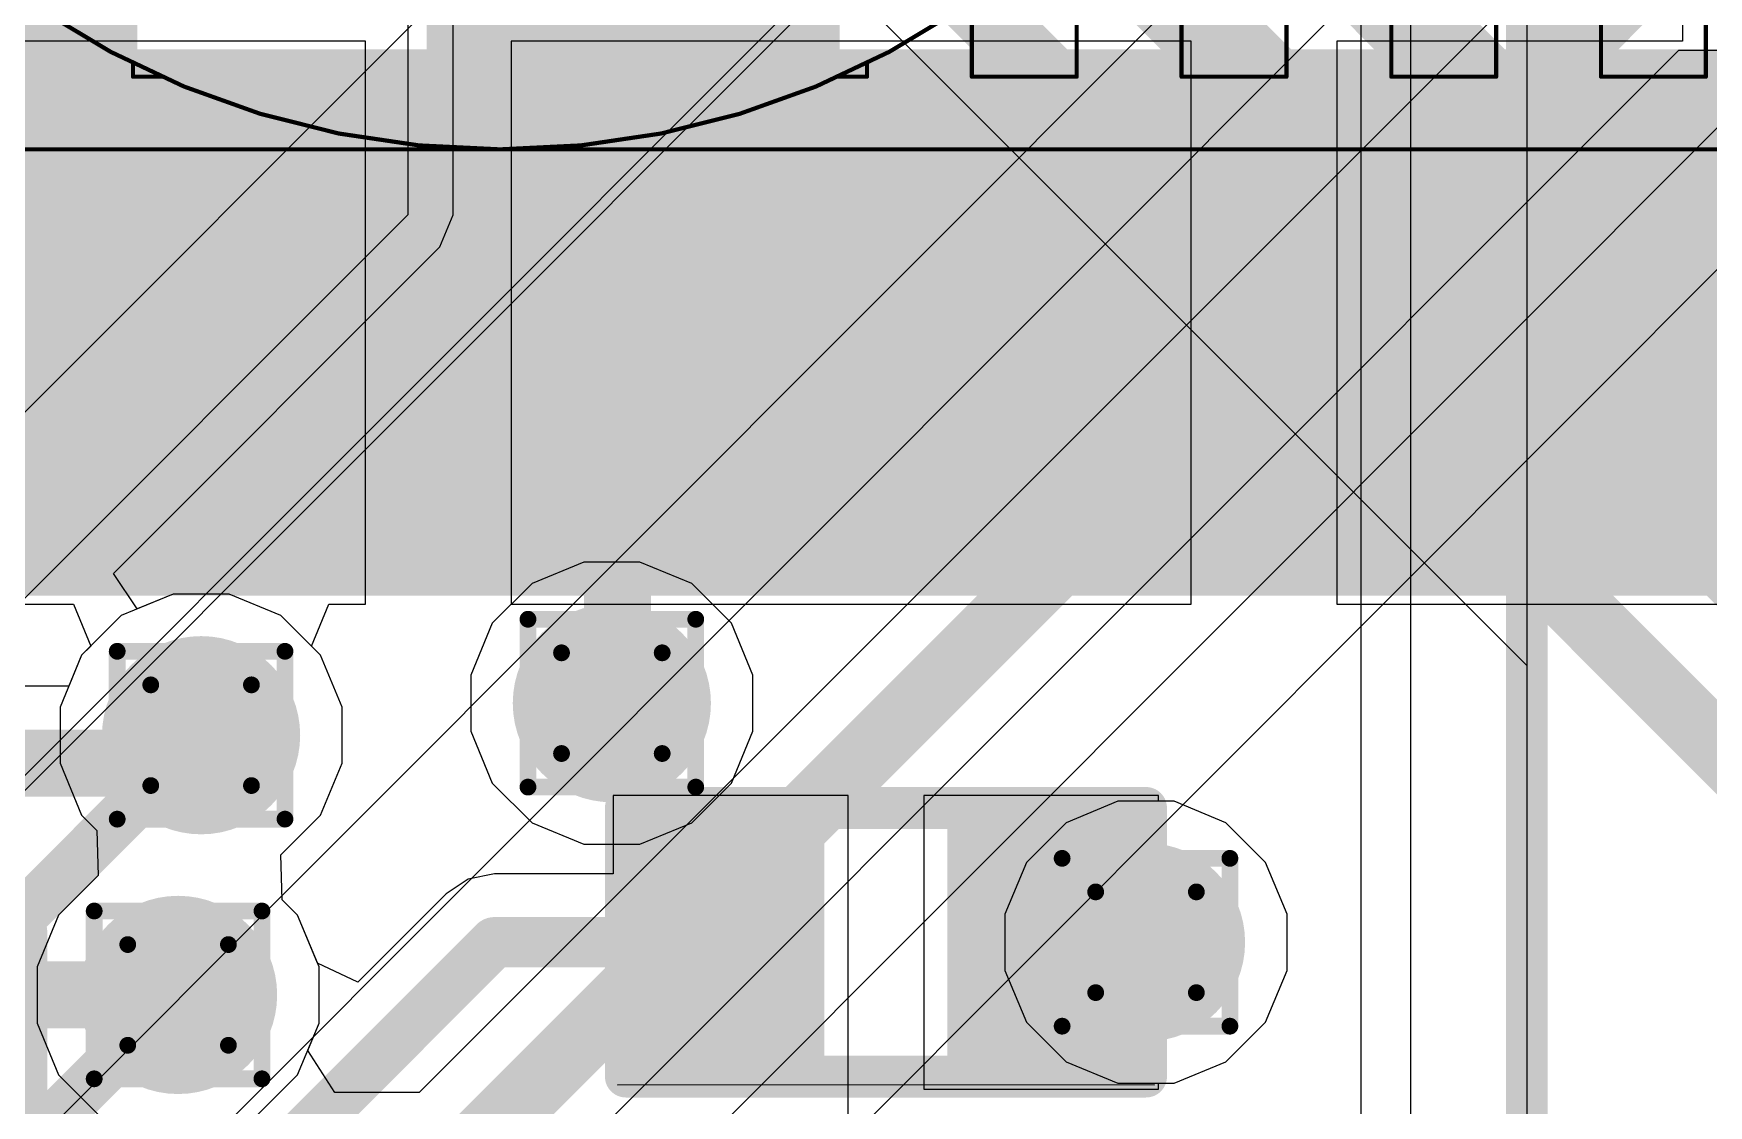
# Model space of a CAD drawing. Header units: inches. Extents: x -11 to 5433, y -4 to 5447.
# Drawn here: x 13.84 to 18.91, y 23.4 to 26.65 of the extents above; entities that cross this region are included whole.
import ezdxf

# ---------------------------------------------------------------- set-up
doc = ezdxf.new("R2010")
doc.units = ezdxf.units.IN
for name, color, linetype in [('Bottom Layer', 5, 'Continuous'), ('Bottom Overlay', 54, 'Continuous'), ('Bottom Paste', 16, 'Continuous'), ('Bottom Solder', 6, 'Continuous'), ('Drill Drawing', 1, 'Continuous'), ('Ground', 16, 'Continuous'), ('Mechanical 4', 56, 'Continuous'), ('Power', 76, 'Continuous'), ('Top Layer', 1, 'Continuous'), ('Top Overlay', 2, 'Continuous'), ('Top Paste', 8, 'Continuous'), ('Top Solder', 216, 'Continuous'), ('Via Holes', 16, 'Continuous')]:
    doc.layers.add(name, color=color, linetype=linetype)

# ---------------------------------------------------------------- blocks, each defined once
blk = doc.blocks.new('BL_R8812AF1_B_23')
at = {"layer": 'Bottom Overlay'}
blk.add_lwpolyline([(13.5, -8.9, 0.127, 0.127, 0), (-13.5, -8.9, 0.127, 0.127, 0)], format="xyseb", dxfattribs=at)
blk = doc.blocks.new('WQFN_30_EP_2_5_4_5__B_27')
at = {"layer": 'Bottom Solder'}
for p in [(-0.8184, 1.9034), (0.6842, 1.9024), (-1.4883, 1.6617), (0.95, 1.6459), (-1.4883, -1.9383), (-0.9383, -2.4883)]:
    blk.add_line(p, (-5421.186, -5425.6862), dxfattribs=at)
blk = doc.blocks.new('TL3340AF160QG_48')
at = {"layer": 'Top Solder'}
blk.add_line((0.7722, 1.9528), (-5443.0227, 5441.6372), dxfattribs=at)
blk = doc.blocks.new('16_QFN__4_4__53')
at = {"layer": 'Top Overlay'}
for points in [[(2.1, -1.3967, 0.127, 0.127, 0), (2.1, -2.1, 0.127, 0.127, 0)], [(1.3663, -2.1, 0.127, 0.127, 0), (2.1, -2.1, 0.127, 0.127, 0)]]:
    blk.add_lwpolyline(points, format="xyseb", dxfattribs=at)
blk.add_lwpolyline([(2.0682, -2.1, 0.0635, 0.0635, 1), (2.1317, -2.1, 0.0635, 0.0635, 1)], format="xyseb", close=True, dxfattribs=at)
blk.add_lwpolyline([(2.0682, -2.1, 0.0635, 0.0635, 1), (2.1317, -2.1, 0.0635, 0.0635, 1)], format="xyseb", close=True, dxfattribs=at)
blk = doc.blocks.new('R___0402_B_77')
at = {"layer": 'Bottom Layer'}
for points in [[(-0.2413, 0.3175), (-0.2413, -0.3175), (-0.6985, -0.3175), (-0.6985, 0.3175)], [(0.6985, 0.3175), (0.6985, -0.3175), (0.2413, -0.3175), (0.2413, 0.3175)]]:
    blk.add_hatch(color=5, dxfattribs=at).paths.add_polyline_path(points)
at = {"layer": 'Bottom Paste'}
for points in [[(-0.2413, 0.3175), (-0.2413, -0.3175), (-0.6985, -0.3175), (-0.6985, 0.3175)], [(0.6985, 0.3175), (0.6985, -0.3175), (0.2413, -0.3175), (0.2413, 0.3175)]]:
    blk.add_hatch(color=16, dxfattribs=at).paths.add_polyline_path(points)
at = {"layer": 'Bottom Solder'}
for points in [[(-0.1863, 0.3725), (-0.1863, -0.3725), (-0.7535, -0.3725), (-0.7535, 0.3725)], [(0.7535, 0.3725), (0.7535, -0.3725), (0.1863, -0.3725), (0.1863, 0.3725)]]:
    blk.add_hatch(color=6, dxfattribs=at).paths.add_polyline_path(points)
at = {"layer": 'Bottom Overlay'}
for points in [[(-0.7874, 0.4064, 0.127, 0.127, 0), (-0.7874, -0.4064, 0.127, 0.127, 0)], [(0.7874, 0.4064, 0.127, 0.127, 0), (-0.7874, 0.4064, 0.127, 0.127, 0)], [(0.7874, 0.4064, 0.127, 0.127, 0), (0.7874, -0.4064, 0.127, 0.127, 0)], [(0.8128, 0.4318, 0.00323, 0.00323, 0), (-0.8128, 0.4318, 0.00323, 0.00323, 0)], [(0.7874, -0.4064, 0.127, 0.127, 0), (-0.7874, -0.4064, 0.127, 0.127, 0)]]:
    blk.add_lwpolyline(points, format="xyseb", dxfattribs=at)
for points in [[(-0.8191, 0.4064, 0.0635, 0.0635, 1), (-0.7556, 0.4064, 0.0635, 0.0635, 1)], [(-0.8191, 0.4064, 0.0635, 0.0635, 1), (-0.7556, 0.4064, 0.0635, 0.0635, 1)], [(0.7556, 0.4064, 0.0635, 0.0635, 1), (0.8191, 0.4064, 0.0635, 0.0635, 1)], [(0.7556, 0.4064, 0.0635, 0.0635, 1), (0.8191, 0.4064, 0.0635, 0.0635, 1)], [(-0.8136, 0.4318, 0.00161, 0.00161, 1), (-0.812, 0.4318, 0.00161, 0.00161, 1)], [(0.812, 0.4318, 0.00161, 0.00161, 1), (0.8136, 0.4318, 0.00161, 0.00161, 1)], [(-0.8191, -0.4064, 0.0635, 0.0635, 1), (-0.7556, -0.4064, 0.0635, 0.0635, 1)], [(-0.8191, -0.4064, 0.0635, 0.0635, 1), (-0.7556, -0.4064, 0.0635, 0.0635, 1)], [(0.7556, -0.4064, 0.0635, 0.0635, 1), (0.8191, -0.4064, 0.0635, 0.0635, 1)], [(0.7556, -0.4064, 0.0635, 0.0635, 1), (0.8191, -0.4064, 0.0635, 0.0635, 1)]]:
    blk.add_lwpolyline(points, format="xyseb", close=True, dxfattribs=at)
blk = doc.blocks.new('QTH_030_01_L_D_A_K_TR_157')
at = {"layer": 'Top Layer'}
for points in [[(-3.4025, 3.811), (-3.0975, 3.811), (-3.0975, 2.361), (-3.4025, 2.361)], [(-2.9025, 3.811), (-2.5975, 3.811), (-2.5975, 2.361), (-2.9025, 2.361)], [(-2.4025, 3.811), (-2.0975, 3.811), (-2.0975, 2.361), (-2.4025, 2.361)], [(-1.9025, 3.811), (-1.5975, 3.811), (-1.5975, 2.361), (-1.9025, 2.361)], [(-1.4025, 3.811), (-1.0975, 3.811), (-1.0975, 2.361), (-1.4025, 2.361)], [(-0.9025, 3.811), (-0.5975, 3.811), (-0.5975, 2.361), (-0.9025, 2.361)], [(-0.4025, 3.811), (-0.0975, 3.811), (-0.0975, 2.361), (-0.4025, 2.361)], [(0.0975, 3.811), (0.4025, 3.811), (0.4025, 2.361), (0.0975, 2.361)], [(0.5975, 3.811), (0.9025, 3.811), (0.9025, 2.361), (0.5975, 2.361)], [(1.0975, 3.811), (1.4025, 3.811), (1.4025, 2.361), (1.0975, 2.361)]]:
    blk.add_hatch(color=1, dxfattribs=at).paths.add_polyline_path(points)
at = {"layer": 'Top Paste'}
for points in [[(-3.4025, 3.811), (-3.0975, 3.811), (-3.0975, 2.361), (-3.4025, 2.361)], [(-2.9025, 3.811), (-2.5975, 3.811), (-2.5975, 2.361), (-2.9025, 2.361)], [(-2.4025, 3.811), (-2.0975, 3.811), (-2.0975, 2.361), (-2.4025, 2.361)], [(-1.9025, 3.811), (-1.5975, 3.811), (-1.5975, 2.361), (-1.9025, 2.361)], [(-1.4025, 3.811), (-1.0975, 3.811), (-1.0975, 2.361), (-1.4025, 2.361)], [(-0.9025, 3.811), (-0.5975, 3.811), (-0.5975, 2.361), (-0.9025, 2.361)], [(-0.4025, 3.811), (-0.0975, 3.811), (-0.0975, 2.361), (-0.4025, 2.361)], [(0.0975, 3.811), (0.4025, 3.811), (0.4025, 2.361), (0.0975, 2.361)], [(0.5975, 3.811), (0.9025, 3.811), (0.9025, 2.361), (0.5975, 2.361)], [(1.0975, 3.811), (1.4025, 3.811), (1.4025, 2.361), (1.0975, 2.361)]]:
    blk.add_hatch(color=8, dxfattribs=at).paths.add_polyline_path(points)
at = {"layer": 'Top Solder'}
for points in [[(-4.0041, 3.9126), (-3.4959, 3.9126), (-3.4959, 2.2594), (-4.0041, 2.2594)], [(-3.5041, 3.9126), (-2.9959, 3.9126), (-2.9959, 2.2594), (-3.5041, 2.2594)], [(-3.0041, 3.9126), (-2.4959, 3.9126), (-2.4959, 2.2594), (-3.0041, 2.2594)], [(-2.5041, 3.9126), (-1.9959, 3.9126), (-1.9959, 2.2594), (-2.5041, 2.2594)], [(-2.0041, 3.9126), (-1.4959, 3.9126), (-1.4959, 2.2594), (-2.0041, 2.2594)], [(-1.5041, 3.9126), (-0.9959, 3.9126), (-0.9959, 2.2594), (-1.5041, 2.2594)], [(-1.0041, 3.9126), (-0.4959, 3.9126), (-0.4959, 2.2594), (-1.0041, 2.2594)], [(-0.5041, 3.9126), (0.0041, 3.9126), (0.0041, 2.2594), (-0.5041, 2.2594)], [(-0.0041, 3.9126), (0.5041, 3.9126), (0.5041, 2.2594), (-0.0041, 2.2594)], [(0.4959, 3.9126), (1.0041, 3.9126), (1.0041, 2.2594), (0.4959, 2.2594)], [(0.9959, 3.9126), (1.5041, 3.9126), (1.5041, 2.2594), (0.9959, 2.2594)]]:
    blk.add_hatch(color=216, dxfattribs=at).paths.add_polyline_path(points)
blk = doc.blocks.new('C___0805_B_179')
at = {"layer": 'Bottom Layer'}
for points in [[(-1.524, 0.762), (-0.508, 0.762), (-0.508, -0.762), (-1.524, -0.762)], [(0.508, 0.762), (1.524, 0.762), (1.524, -0.762), (0.508, -0.762)]]:
    blk.add_hatch(color=5, dxfattribs=at).paths.add_polyline_path(points)
at = {"layer": 'Bottom Paste'}
for points in [[(-1.524, 0.762), (-0.508, 0.762), (-0.508, -0.762), (-1.524, -0.762)], [(0.508, 0.762), (1.524, 0.762), (1.524, -0.762), (0.508, -0.762)]]:
    blk.add_hatch(color=16, dxfattribs=at).paths.add_polyline_path(points)
at = {"layer": 'Bottom Solder'}
for points in [[(-1.594, 0.832), (-0.438, 0.832), (-0.438, -0.832), (-1.594, -0.832)], [(0.438, 0.832), (1.594, 0.832), (1.594, -0.832), (0.438, -0.832)]]:
    blk.add_hatch(color=6, dxfattribs=at).paths.add_polyline_path(points)
at = {"layer": 'Bottom Overlay'}
for points in [[(-1.6256, 0.8636, 0.127, 0.127, 0), (-0.6096, 0.8636, 0.127, 0.127, 0)], [(-1.6256, -0.8636, 0.127, 0.127, 0), (-1.6256, 0.8636, 0.127, 0.127, 0)], [(0.6096, 0.8636, 0.127, 0.127, 0), (1.6256, 0.8636, 0.127, 0.127, 0)], [(1.6256, -0.8636, 0.127, 0.127, 0), (1.6256, 0.8636, 0.127, 0.127, 0)], [(-1.6256, -0.8636, 0.127, 0.127, 0), (-0.6096, -0.8636, 0.127, 0.127, 0)], [(0.6096, -0.8636, 0.127, 0.127, 0), (1.6256, -0.8636, 0.127, 0.127, 0)]]:
    blk.add_lwpolyline(points, format="xyseb", dxfattribs=at)
for points in [[(-1.6574, 0.8636, 0.0635, 0.0635, 1), (-1.5938, 0.8636, 0.0635, 0.0635, 1)], [(-1.6574, 0.8636, 0.0635, 0.0635, 1), (-1.5938, 0.8636, 0.0635, 0.0635, 1)], [(-0.6413, 0.8636, 0.0635, 0.0635, 1), (-0.5778, 0.8636, 0.0635, 0.0635, 1)], [(0.5778, 0.8636, 0.0635, 0.0635, 1), (0.6413, 0.8636, 0.0635, 0.0635, 1)], [(1.5938, 0.8636, 0.0635, 0.0635, 1), (1.6574, 0.8636, 0.0635, 0.0635, 1)], [(1.5938, 0.8636, 0.0635, 0.0635, 1), (1.6574, 0.8636, 0.0635, 0.0635, 1)], [(-1.6574, -0.8636, 0.0635, 0.0635, 1), (-1.5938, -0.8636, 0.0635, 0.0635, 1)], [(-1.6574, -0.8636, 0.0635, 0.0635, 1), (-1.5938, -0.8636, 0.0635, 0.0635, 1)], [(-0.6413, -0.8636, 0.0635, 0.0635, 1), (-0.5778, -0.8636, 0.0635, 0.0635, 1)], [(0.5778, -0.8636, 0.0635, 0.0635, 1), (0.6413, -0.8636, 0.0635, 0.0635, 1)], [(1.5938, -0.8636, 0.0635, 0.0635, 1), (1.6574, -0.8636, 0.0635, 0.0635, 1)], [(1.5938, -0.8636, 0.0635, 0.0635, 1), (1.6574, -0.8636, 0.0635, 0.0635, 1)]]:
    blk.add_lwpolyline(points, format="xyseb", close=True, dxfattribs=at)

msp = doc.modelspace()

# ---------------------------------------------------------------- hatches: boundary and pattern name
at = {"layer": 'Bottom Layer'}
h = msp.add_hatch(color=5, dxfattribs=at)
edge = h.paths.add_edge_path()
edge.add_arc((15.5862, 24.6187), 0.3, 0, 360)
h = msp.add_hatch(color=5, dxfattribs=at)
edge = h.paths.add_edge_path()
edge.add_arc((14.3425, 24.5217), 0.3, 0, 360)
h = msp.add_hatch(color=5, dxfattribs=at)
edge = h.paths.add_edge_path()
edge.add_arc((17.2035, 23.895), 0.3, 0, 360)
h = msp.add_hatch(color=5, dxfattribs=at)
edge = h.paths.add_edge_path()
edge.add_arc((14.2728, 23.7356), 0.3, 0, 360)
at = {"layer": 'Ground'}
h = msp.add_hatch(color=16, dxfattribs=at)
edge = h.paths.add_edge_path()
edge.add_arc((15.5862, 24.6187), 0.3, 0, 360)
h = msp.add_hatch(color=16, dxfattribs=at)
edge = h.paths.add_edge_path()
edge.add_arc((14.3425, 24.5217), 0.3, 0, 360)
h = msp.add_hatch(color=16, dxfattribs=at)
edge = h.paths.add_edge_path()
edge.add_arc((17.2035, 23.895), 0.3, 0, 360)
h = msp.add_hatch(color=16, dxfattribs=at)
edge = h.paths.add_edge_path()
edge.add_arc((14.2728, 23.7356), 0.3, 0, 360)
at = {"layer": 'Power'}
h = msp.add_hatch(color=76, dxfattribs=at)
edge = h.paths.add_edge_path()
edge.add_arc((15.5862, 24.6187), 0.3, 0, 360)
h = msp.add_hatch(color=76, dxfattribs=at)
edge = h.paths.add_edge_path()
edge.add_arc((14.3425, 24.5217), 0.3, 0, 360)
h = msp.add_hatch(color=76, dxfattribs=at)
edge = h.paths.add_edge_path()
edge.add_arc((17.2035, 23.895), 0.3, 0, 360)
h = msp.add_hatch(color=76, dxfattribs=at)
edge = h.paths.add_edge_path()
edge.add_arc((14.2728, 23.7356), 0.3, 0, 360)
at = {"layer": 'Top Layer'}
h = msp.add_hatch(color=1, dxfattribs=at)
edge = h.paths.add_edge_path()
edge.add_arc((15.5862, 24.6187), 0.3, 0, 360)
h = msp.add_hatch(color=1, dxfattribs=at)
edge = h.paths.add_edge_path()
edge.add_arc((14.3425, 24.5217), 0.3, 0, 360)
h = msp.add_hatch(color=1, dxfattribs=at)
edge = h.paths.add_edge_path()
edge.add_arc((17.2035, 23.895), 0.3, 0, 360)
h = msp.add_hatch(color=1, dxfattribs=at)
edge = h.paths.add_edge_path()
edge.add_arc((14.2728, 23.7356), 0.3, 0, 360)
at = {"layer": 'Via Holes'}
h = msp.add_hatch(color=7, dxfattribs=at)
edge = h.paths.add_edge_path()
edge.add_arc((15.5862, 24.6187), 0.15, 0, 360)
h = msp.add_hatch(color=7, dxfattribs=at)
edge = h.paths.add_edge_path()
edge.add_arc((14.3425, 24.5217), 0.15, 0, 360)
h = msp.add_hatch(color=7, dxfattribs=at)
edge = h.paths.add_edge_path()
edge.add_arc((17.2035, 23.895), 0.15, 0, 360)
h = msp.add_hatch(color=7, dxfattribs=at)
edge = h.paths.add_edge_path()
edge.add_arc((14.2728, 23.7356), 0.15, 0, 360)

# ---------------------------------------------------------------- linework, layer by layer
at = {"layer": 'Bottom Layer'}
for p, q in [((18.3565, 31.8658), (18.3565, 6.7611)), ((14.7854, 28.3037), (18.3565, 24.7325)), ((14.9683, 27.6358), (14.9683, 26.097)), ((15.1057, 26.097), (15.1057, 27.6358)), ((14.9683, 26.097), (12.7155, 23.8441)), ((15.0655, 25.9997), (15.1058, 26.097)), ((15.1058, 26.097), (15.1057, 26.097)), ((14.0773, 25.0115), (15.0655, 25.9997)), ((14.1492, 24.9039), (14.0773, 25.0115)), ((14.2576, 24.9487), (14.1492, 24.9039)), ((14.4274, 24.9487), (14.2576, 24.9487)), ((14.5844, 24.8837), (14.4274, 24.9487)), ((14.7045, 24.7636), (14.5844, 24.8837)), ((14.7695, 24.6067), (14.7045, 24.7636)), ((18.3565, 24.7325), (18.3565, 22.0847)), ((14.7695, 24.4368), (14.7695, 24.6067)), ((14.7045, 24.2799), (14.7695, 24.4368)), ((16.3018, 24.3395), (15.5906, 24.3395)), ((15.5906, 24.3395), (15.5906, 24.1021)), ((16.3018, 23.4505), (16.3018, 24.3395)), ((17.2416, 24.3395), (16.5304, 24.3395)), ((16.5304, 24.3395), (16.5304, 23.4505)), ((17.2416, 24.322), (17.2416, 24.3395)), ((17.2884, 24.322), (17.2416, 24.322)), ((17.4454, 24.2569), (17.2884, 24.322)), ((14.5844, 24.1598), (14.7045, 24.2799)), ((17.5655, 24.1368), (17.4454, 24.2569)), ((14.5883, 24.0239), (14.5844, 24.1598)), ((15.2307, 24.1021), (15.1514, 24.0864)), ((15.5906, 24.1021), (15.2307, 24.1021)), ((17.6305, 23.9799), (17.5655, 24.1368)), ((15.0842, 24.0414), (14.8171, 23.7744)), ((15.1514, 24.0864), (15.0842, 24.0415)), ((15.0842, 24.0415), (15.0842, 24.0414)), ((14.6348, 23.9774), (14.5883, 24.0239)), ((14.6951, 23.8319), (14.6348, 23.9774)), ((17.6305, 23.81), (17.6305, 23.9799)), ((14.8171, 23.7744), (14.6951, 23.8319)), ((17.5655, 23.6531), (17.6305, 23.81)), ((17.4454, 23.533), (17.5655, 23.6531)), ((17.2884, 23.468), (17.4454, 23.533)), ((16.3018, 23.3514), (16.3018, 23.4505)), ((16.3018, 23.4505), (16.3018, 23.4505)), ((16.5304, 23.4505), (17.2416, 23.4505)), ((17.2416, 23.4505), (17.2416, 23.468)), ((17.2416, 23.468), (17.2884, 23.468))]:
    msp.add_line(p, q, dxfattribs=at)
for points in [[(14.4773, 30.2128, 0.2794, 0.2794, 0), (25.9082, 18.7819, 0.2794, 0.2794, 0)], [(14.288, 29.7556, 0.2794, 0.2794, 0), (25.451, 18.5926, 0.2794, 0.2794, 0)], [(14.8819, 28.5367, 0.2032, 0.2032, 0), (24.6455, 18.7731, 0.2032, 0.2032, 0)], [(15.6033, 24.6358, 0.2032, 0.2032, 0), (15.6033, 26.0336, 0.2032, 0.2032, 0)], [(15.6587, 24.6912, 0.2032, 0.2032, 0), (15.6587, 24.7602, 0.2032, 0.2032, 0)], [(15.6033, 24.6358, 0.2032, 0.2032, 0), (15.6587, 24.6912, 0.2032, 0.2032, 0)], [(15.5862, 24.6187, 0.2032, 0.2032, 0), (15.6033, 24.6358, 0.2032, 0.2032, 0)], [(14.3425, 24.5169, 0.1524, 0.1524, 0), (14.3425, 24.5217, 0.1524, 0.1524, 0)], [(13.4326, 23.607, 0.1524, 0.1524, 0), (14.3425, 24.5169, 0.1524, 0.1524, 0)], [(16.886, 23.895, 0.254, 0.254, 0), (17.2035, 23.895, 0.254, 0.254, 0)], [(13.7426, 22.4069, 0.1524, 0.1524, 0), (15.2307, 23.895, 0.1524, 0.1524, 0)], [(15.2307, 23.895, 0.1524, 0.1524, 0), (15.9065, 23.895, 0.1524, 0.1524, 0)], [(13.7442, 23.207, 0.1524, 0.1524, 0), (14.2728, 23.7356, 0.1524, 0.1524, 0)]]:
    msp.add_lwpolyline(points, format="xyseb", dxfattribs=at)
for points in [[(15.5525, 26.0336, 0.1016, 0.1016, 1), (15.6541, 26.0336, 0.1016, 0.1016, 1)], [(15.6079, 24.7602, 0.1016, 0.1016, 1), (15.7095, 24.7602, 0.1016, 0.1016, 1)], [(15.6079, 24.6912, 0.1016, 0.1016, 1), (15.7095, 24.6912, 0.1016, 0.1016, 1)], [(15.6079, 24.6912, 0.1016, 0.1016, 1), (15.7095, 24.6912, 0.1016, 0.1016, 1)], [(15.5354, 24.6187, 0.1016, 0.1016, 1), (15.637, 24.6187, 0.1016, 0.1016, 1)], [(15.5525, 24.6358, 0.1016, 0.1016, 1), (15.6541, 24.6358, 0.1016, 0.1016, 1)], [(15.5525, 24.6358, 0.1016, 0.1016, 1), (15.6541, 24.6358, 0.1016, 0.1016, 1)], [(15.5525, 24.6358, 0.1016, 0.1016, 1), (15.6541, 24.6358, 0.1016, 0.1016, 1)], [(14.3044, 24.5217, 0.0762, 0.0762, 1), (14.3806, 24.5217, 0.0762, 0.0762, 1)], [(14.3044, 24.5169, 0.0762, 0.0762, 1), (14.3806, 24.5169, 0.0762, 0.0762, 1)], [(14.3044, 24.5169, 0.0762, 0.0762, 1), (14.3806, 24.5169, 0.0762, 0.0762, 1)], [(16.8225, 23.895, 0.127, 0.127, 1), (16.9495, 23.895, 0.127, 0.127, 1)], [(17.14, 23.895, 0.127, 0.127, 1), (17.267, 23.895, 0.127, 0.127, 1)], [(15.1926, 23.895, 0.0762, 0.0762, 1), (15.2688, 23.895, 0.0762, 0.0762, 1)], [(15.1926, 23.895, 0.0762, 0.0762, 1), (15.2688, 23.895, 0.0762, 0.0762, 1)], [(15.8684, 23.895, 0.0762, 0.0762, 1), (15.9446, 23.895, 0.0762, 0.0762, 1)], [(14.2347, 23.7356, 0.0762, 0.0762, 1), (14.3109, 23.7356, 0.0762, 0.0762, 1)]]:
    msp.add_lwpolyline(points, format="xyseb", close=True, dxfattribs=at)
at = {"layer": 'Drill Drawing'}
for points in [[(15.3322, 24.8727, 0.0508, 0.0508, 0), (15.8402, 24.8727, 0.0508, 0.0508, 0)], [(15.3322, 24.3647, 0.0508, 0.0508, 0), (15.3322, 24.8727, 0.0508, 0.0508, 0)], [(15.8402, 24.3647, 0.0508, 0.0508, 0), (15.8402, 24.8727, 0.0508, 0.0508, 0)], [(14.0885, 24.7757, 0.0508, 0.0508, 0), (14.5965, 24.7757, 0.0508, 0.0508, 0)], [(14.0885, 24.2677, 0.0508, 0.0508, 0), (14.0885, 24.7757, 0.0508, 0.0508, 0)], [(14.5965, 24.2677, 0.0508, 0.0508, 0), (14.5965, 24.7757, 0.0508, 0.0508, 0)], [(15.4338, 24.7711, 0.0508, 0.0508, 0), (15.7386, 24.7711, 0.0508, 0.0508, 0)], [(15.4338, 24.4663, 0.0508, 0.0508, 0), (15.4338, 24.7711, 0.0508, 0.0508, 0)], [(15.7386, 24.4663, 0.0508, 0.0508, 0), (15.7386, 24.7711, 0.0508, 0.0508, 0)], [(14.1901, 24.6741, 0.0508, 0.0508, 0), (14.4949, 24.6741, 0.0508, 0.0508, 0)], [(14.1901, 24.3693, 0.0508, 0.0508, 0), (14.1901, 24.6741, 0.0508, 0.0508, 0)], [(14.4949, 24.3693, 0.0508, 0.0508, 0), (14.4949, 24.6741, 0.0508, 0.0508, 0)], [(15.4338, 24.4663, 0.0508, 0.0508, 0), (15.7386, 24.4663, 0.0508, 0.0508, 0)], [(14.1901, 24.3693, 0.0508, 0.0508, 0), (14.4949, 24.3693, 0.0508, 0.0508, 0)], [(15.3322, 24.3647, 0.0508, 0.0508, 0), (15.8402, 24.3647, 0.0508, 0.0508, 0)], [(14.0885, 24.2677, 0.0508, 0.0508, 0), (14.5965, 24.2677, 0.0508, 0.0508, 0)], [(16.9495, 24.149, 0.0508, 0.0508, 0), (17.4575, 24.149, 0.0508, 0.0508, 0)], [(16.9495, 23.641, 0.0508, 0.0508, 0), (16.9495, 24.149, 0.0508, 0.0508, 0)], [(17.4575, 23.641, 0.0508, 0.0508, 0), (17.4575, 24.149, 0.0508, 0.0508, 0)], [(17.0511, 24.0474, 0.0508, 0.0508, 0), (17.3559, 24.0474, 0.0508, 0.0508, 0)], [(17.0511, 23.7426, 0.0508, 0.0508, 0), (17.0511, 24.0474, 0.0508, 0.0508, 0)], [(17.3559, 23.7426, 0.0508, 0.0508, 0), (17.3559, 24.0474, 0.0508, 0.0508, 0)], [(14.0188, 23.9896, 0.0508, 0.0508, 0), (14.5268, 23.9896, 0.0508, 0.0508, 0)], [(14.0188, 23.4816, 0.0508, 0.0508, 0), (14.0188, 23.9896, 0.0508, 0.0508, 0)], [(14.5268, 23.4816, 0.0508, 0.0508, 0), (14.5268, 23.9896, 0.0508, 0.0508, 0)], [(14.1204, 23.888, 0.0508, 0.0508, 0), (14.4252, 23.888, 0.0508, 0.0508, 0)], [(14.1204, 23.5832, 0.0508, 0.0508, 0), (14.1204, 23.888, 0.0508, 0.0508, 0)], [(14.4252, 23.5832, 0.0508, 0.0508, 0), (14.4252, 23.888, 0.0508, 0.0508, 0)], [(17.0511, 23.7426, 0.0508, 0.0508, 0), (17.3559, 23.7426, 0.0508, 0.0508, 0)], [(16.9495, 23.641, 0.0508, 0.0508, 0), (17.4575, 23.641, 0.0508, 0.0508, 0)], [(14.1204, 23.5832, 0.0508, 0.0508, 0), (14.4252, 23.5832, 0.0508, 0.0508, 0)], [(14.0188, 23.4816, 0.0508, 0.0508, 0), (14.5268, 23.4816, 0.0508, 0.0508, 0)]]:
    msp.add_lwpolyline(points, format="xyseb", dxfattribs=at)
for points in [[(15.3195, 24.8727, 0.0254, 0.0254, 1), (15.3449, 24.8727, 0.0254, 0.0254, 1)], [(15.3195, 24.8727, 0.0254, 0.0254, 1), (15.3449, 24.8727, 0.0254, 0.0254, 1)], [(15.8275, 24.8727, 0.0254, 0.0254, 1), (15.8529, 24.8727, 0.0254, 0.0254, 1)], [(15.8275, 24.8727, 0.0254, 0.0254, 1), (15.8529, 24.8727, 0.0254, 0.0254, 1)], [(14.0758, 24.7757, 0.0254, 0.0254, 1), (14.1012, 24.7757, 0.0254, 0.0254, 1)], [(14.0758, 24.7757, 0.0254, 0.0254, 1), (14.1012, 24.7757, 0.0254, 0.0254, 1)], [(14.5838, 24.7757, 0.0254, 0.0254, 1), (14.6092, 24.7757, 0.0254, 0.0254, 1)], [(14.5838, 24.7757, 0.0254, 0.0254, 1), (14.6092, 24.7757, 0.0254, 0.0254, 1)], [(15.4211, 24.7711, 0.0254, 0.0254, 1), (15.4465, 24.7711, 0.0254, 0.0254, 1)], [(15.4211, 24.7711, 0.0254, 0.0254, 1), (15.4465, 24.7711, 0.0254, 0.0254, 1)], [(15.7259, 24.7711, 0.0254, 0.0254, 1), (15.7513, 24.7711, 0.0254, 0.0254, 1)], [(15.7259, 24.7711, 0.0254, 0.0254, 1), (15.7513, 24.7711, 0.0254, 0.0254, 1)], [(14.1774, 24.6741, 0.0254, 0.0254, 1), (14.2028, 24.6741, 0.0254, 0.0254, 1)], [(14.1774, 24.6741, 0.0254, 0.0254, 1), (14.2028, 24.6741, 0.0254, 0.0254, 1)], [(14.4822, 24.6741, 0.0254, 0.0254, 1), (14.5076, 24.6741, 0.0254, 0.0254, 1)], [(14.4822, 24.6741, 0.0254, 0.0254, 1), (14.5076, 24.6741, 0.0254, 0.0254, 1)], [(15.4211, 24.4663, 0.0254, 0.0254, 1), (15.4465, 24.4663, 0.0254, 0.0254, 1)], [(15.4211, 24.4663, 0.0254, 0.0254, 1), (15.4465, 24.4663, 0.0254, 0.0254, 1)], [(15.7259, 24.4663, 0.0254, 0.0254, 1), (15.7513, 24.4663, 0.0254, 0.0254, 1)], [(15.7259, 24.4663, 0.0254, 0.0254, 1), (15.7513, 24.4663, 0.0254, 0.0254, 1)], [(14.1774, 24.3693, 0.0254, 0.0254, 1), (14.2028, 24.3693, 0.0254, 0.0254, 1)], [(14.1774, 24.3693, 0.0254, 0.0254, 1), (14.2028, 24.3693, 0.0254, 0.0254, 1)], [(14.4822, 24.3693, 0.0254, 0.0254, 1), (14.5076, 24.3693, 0.0254, 0.0254, 1)], [(14.4822, 24.3693, 0.0254, 0.0254, 1), (14.5076, 24.3693, 0.0254, 0.0254, 1)], [(15.3195, 24.3647, 0.0254, 0.0254, 1), (15.3449, 24.3647, 0.0254, 0.0254, 1)], [(15.3195, 24.3647, 0.0254, 0.0254, 1), (15.3449, 24.3647, 0.0254, 0.0254, 1)], [(15.8275, 24.3647, 0.0254, 0.0254, 1), (15.8529, 24.3647, 0.0254, 0.0254, 1)], [(15.8275, 24.3647, 0.0254, 0.0254, 1), (15.8529, 24.3647, 0.0254, 0.0254, 1)], [(14.0758, 24.2677, 0.0254, 0.0254, 1), (14.1012, 24.2677, 0.0254, 0.0254, 1)], [(14.0758, 24.2677, 0.0254, 0.0254, 1), (14.1012, 24.2677, 0.0254, 0.0254, 1)], [(14.5838, 24.2677, 0.0254, 0.0254, 1), (14.6092, 24.2677, 0.0254, 0.0254, 1)], [(14.5838, 24.2677, 0.0254, 0.0254, 1), (14.6092, 24.2677, 0.0254, 0.0254, 1)], [(16.9368, 24.149, 0.0254, 0.0254, 1), (16.9622, 24.149, 0.0254, 0.0254, 1)], [(16.9368, 24.149, 0.0254, 0.0254, 1), (16.9622, 24.149, 0.0254, 0.0254, 1)], [(17.4448, 24.149, 0.0254, 0.0254, 1), (17.4702, 24.149, 0.0254, 0.0254, 1)], [(17.4448, 24.149, 0.0254, 0.0254, 1), (17.4702, 24.149, 0.0254, 0.0254, 1)], [(17.0384, 24.0474, 0.0254, 0.0254, 1), (17.0638, 24.0474, 0.0254, 0.0254, 1)], [(17.0384, 24.0474, 0.0254, 0.0254, 1), (17.0638, 24.0474, 0.0254, 0.0254, 1)], [(17.3432, 24.0474, 0.0254, 0.0254, 1), (17.3686, 24.0474, 0.0254, 0.0254, 1)], [(17.3432, 24.0474, 0.0254, 0.0254, 1), (17.3686, 24.0474, 0.0254, 0.0254, 1)], [(14.0061, 23.9896, 0.0254, 0.0254, 1), (14.0315, 23.9896, 0.0254, 0.0254, 1)], [(14.0061, 23.9896, 0.0254, 0.0254, 1), (14.0315, 23.9896, 0.0254, 0.0254, 1)], [(14.5141, 23.9896, 0.0254, 0.0254, 1), (14.5395, 23.9896, 0.0254, 0.0254, 1)], [(14.5141, 23.9896, 0.0254, 0.0254, 1), (14.5395, 23.9896, 0.0254, 0.0254, 1)], [(14.1077, 23.888, 0.0254, 0.0254, 1), (14.1331, 23.888, 0.0254, 0.0254, 1)], [(14.1077, 23.888, 0.0254, 0.0254, 1), (14.1331, 23.888, 0.0254, 0.0254, 1)], [(14.4125, 23.888, 0.0254, 0.0254, 1), (14.4379, 23.888, 0.0254, 0.0254, 1)], [(14.4125, 23.888, 0.0254, 0.0254, 1), (14.4379, 23.888, 0.0254, 0.0254, 1)], [(17.0384, 23.7426, 0.0254, 0.0254, 1), (17.0638, 23.7426, 0.0254, 0.0254, 1)], [(17.0384, 23.7426, 0.0254, 0.0254, 1), (17.0638, 23.7426, 0.0254, 0.0254, 1)], [(17.3432, 23.7426, 0.0254, 0.0254, 1), (17.3686, 23.7426, 0.0254, 0.0254, 1)], [(17.3432, 23.7426, 0.0254, 0.0254, 1), (17.3686, 23.7426, 0.0254, 0.0254, 1)], [(16.9368, 23.641, 0.0254, 0.0254, 1), (16.9622, 23.641, 0.0254, 0.0254, 1)], [(16.9368, 23.641, 0.0254, 0.0254, 1), (16.9622, 23.641, 0.0254, 0.0254, 1)], [(17.4448, 23.641, 0.0254, 0.0254, 1), (17.4702, 23.641, 0.0254, 0.0254, 1)], [(17.4448, 23.641, 0.0254, 0.0254, 1), (17.4702, 23.641, 0.0254, 0.0254, 1)], [(14.1077, 23.5832, 0.0254, 0.0254, 1), (14.1331, 23.5832, 0.0254, 0.0254, 1)], [(14.1077, 23.5832, 0.0254, 0.0254, 1), (14.1331, 23.5832, 0.0254, 0.0254, 1)], [(14.4125, 23.5832, 0.0254, 0.0254, 1), (14.4379, 23.5832, 0.0254, 0.0254, 1)], [(14.4125, 23.5832, 0.0254, 0.0254, 1), (14.4379, 23.5832, 0.0254, 0.0254, 1)], [(14.0061, 23.4816, 0.0254, 0.0254, 1), (14.0315, 23.4816, 0.0254, 0.0254, 1)], [(14.0061, 23.4816, 0.0254, 0.0254, 1), (14.0315, 23.4816, 0.0254, 0.0254, 1)], [(14.5141, 23.4816, 0.0254, 0.0254, 1), (14.5395, 23.4816, 0.0254, 0.0254, 1)], [(14.5141, 23.4816, 0.0254, 0.0254, 1), (14.5395, 23.4816, 0.0254, 0.0254, 1)]]:
    msp.add_lwpolyline(points, format="xyseb", close=True, dxfattribs=at)
at = {"layer": 'Ground'}
for p, q in [((18.5557, 26.9932), (15.0028, 23.4403)), ((15.4483, 23.2266), (18.817, 26.5953)), ((18.817, 26.5953), (20.6933, 26.5953)), ((14.2576, 24.9487), (14.1006, 24.8837)), ((14.4274, 24.9487), (14.2576, 24.9487)), ((14.5844, 24.8837), (14.4274, 24.9487)), ((14.1006, 24.8837), (13.9805, 24.7636)), ((14.7045, 24.7636), (14.5844, 24.8837)), ((13.9805, 24.7636), (13.9417, 24.6699)), ((14.7695, 24.6067), (14.7045, 24.7636)), ((13.9417, 24.6699), (7.9517, 24.6699)), ((14.7695, 24.4368), (14.7695, 24.6067)), ((14.7045, 24.2799), (14.7695, 24.4368)), ((17.1185, 24.322), (16.9616, 24.2569)), ((17.2884, 24.322), (17.1185, 24.322)), ((17.4454, 24.2569), (17.2884, 24.322)), ((14.5844, 24.1598), (14.7045, 24.2799)), ((16.9616, 24.2569), (16.8415, 24.1368)), ((17.5655, 24.1368), (17.4454, 24.2569)), ((14.5883, 24.0239), (14.5844, 24.1598)), ((16.8415, 24.1368), (16.7765, 23.9799)), ((17.6305, 23.9799), (17.5655, 24.1368)), ((14.6348, 23.9774), (14.5883, 24.0239)), ((14.6998, 23.8205), (14.6348, 23.9774)), ((16.7765, 23.9799), (16.7765, 23.81)), ((17.6305, 23.81), (17.6305, 23.9799)), ((14.6998, 23.6506), (14.6998, 23.8205)), ((16.7765, 23.81), (16.8415, 23.6531)), ((17.5655, 23.6531), (17.6305, 23.81)), ((14.6652, 23.567), (14.6998, 23.6506)), ((16.8415, 23.6531), (16.9616, 23.533)), ((17.4454, 23.533), (17.5655, 23.6531)), ((14.7471, 23.44), (14.6652, 23.567)), ((16.9616, 23.533), (17.1185, 23.468)), ((17.2884, 23.468), (17.4454, 23.533)), ((15.0013, 23.44), (14.7471, 23.44)), ((15.0028, 23.4403), (15.0013, 23.44)), ((17.1185, 23.468), (17.2884, 23.468))]:
    msp.add_line(p, q, dxfattribs=at)
for points in [[(15.113, 23.2209, 0.2032, 0.2032, 0), (18.7205, 26.8284, 0.2032, 0.2032, 0)], [(14.3425, 24.4471, 0.2032, 0.2032, 0), (14.3425, 24.5217, 0.2032, 0.2032, 0)], [(14.3322, 24.4368, 0.2032, 0.2032, 0), (14.3425, 24.4471, 0.2032, 0.2032, 0)], [(6.9868, 24.4368, 0.2032, 0.2032, 0), (14.3322, 24.4368, 0.2032, 0.2032, 0)], [(6.8844, 23.7356, 0.2032, 0.2032, 0), (14.2728, 23.7356, 0.2032, 0.2032, 0)]]:
    msp.add_lwpolyline(points, format="xyseb", dxfattribs=at)
for points in [[(14.2917, 24.5217, 0.1016, 0.1016, 1), (14.3933, 24.5217, 0.1016, 0.1016, 1)], [(14.2917, 24.4471, 0.1016, 0.1016, 1), (14.3933, 24.4471, 0.1016, 0.1016, 1)], [(14.2917, 24.4471, 0.1016, 0.1016, 1), (14.3933, 24.4471, 0.1016, 0.1016, 1)], [(14.2814, 24.4368, 0.1016, 0.1016, 1), (14.383, 24.4368, 0.1016, 0.1016, 1)], [(14.2814, 24.4368, 0.1016, 0.1016, 1), (14.383, 24.4368, 0.1016, 0.1016, 1)], [(14.222, 23.7356, 0.1016, 0.1016, 1), (14.3236, 23.7356, 0.1016, 0.1016, 1)]]:
    msp.add_lwpolyline(points, format="xyseb", close=True, dxfattribs=at)
at = {"layer": 'Mechanical 4'}
for points in [[(17.7474, 28.7949, 0.0127, 0.0127, 1), (12.7474, 28.7949, 0.0127, 0.0127, 1)], [(14.133, 26.5555, 0.00635, 0.00635, 1), (14.1393, 26.5555, 0.00635, 0.00635, 1)], [(16.3555, 26.5555, 0.00635, 0.00635, 1), (16.3618, 26.5555, 0.00635, 0.00635, 1)], [(14.133, 26.5149, 0.00635, 0.00635, 1), (14.1393, 26.5149, 0.00635, 0.00635, 1)], [(14.133, 26.5149, 0.00635, 0.00635, 1), (14.1393, 26.5149, 0.00635, 0.00635, 1)], [(14.2188, 26.5149, 0.00635, 0.00635, 1), (14.2251, 26.5149, 0.00635, 0.00635, 1)], [(16.2697, 26.5149, 0.00635, 0.00635, 1), (16.2761, 26.5149, 0.00635, 0.00635, 1)], [(16.3555, 26.5149, 0.00635, 0.00635, 1), (16.3618, 26.5149, 0.00635, 0.00635, 1)], [(16.3555, 26.5149, 0.00635, 0.00635, 1), (16.3618, 26.5149, 0.00635, 0.00635, 1)], [(16.673, 26.5149, 0.00635, 0.00635, 1), (16.6793, 26.5149, 0.00635, 0.00635, 1)], [(16.673, 26.5149, 0.00635, 0.00635, 1), (16.6793, 26.5149, 0.00635, 0.00635, 1)], [(16.9905, 26.5149, 0.00635, 0.00635, 1), (16.9968, 26.5149, 0.00635, 0.00635, 1)], [(16.9905, 26.5149, 0.00635, 0.00635, 1), (16.9968, 26.5149, 0.00635, 0.00635, 1)], [(17.308, 26.5149, 0.00635, 0.00635, 1), (17.3143, 26.5149, 0.00635, 0.00635, 1)], [(17.308, 26.5149, 0.00635, 0.00635, 1), (17.3143, 26.5149, 0.00635, 0.00635, 1)], [(17.6255, 26.5149, 0.00635, 0.00635, 1), (17.6318, 26.5149, 0.00635, 0.00635, 1)], [(17.6255, 26.5149, 0.00635, 0.00635, 1), (17.6318, 26.5149, 0.00635, 0.00635, 1)], [(17.943, 26.5149, 0.00635, 0.00635, 1), (17.9493, 26.5149, 0.00635, 0.00635, 1)], [(17.943, 26.5149, 0.00635, 0.00635, 1), (17.9493, 26.5149, 0.00635, 0.00635, 1)], [(18.2605, 26.5149, 0.00635, 0.00635, 1), (18.2668, 26.5149, 0.00635, 0.00635, 1)], [(18.2605, 26.5149, 0.00635, 0.00635, 1), (18.2668, 26.5149, 0.00635, 0.00635, 1)], [(18.578, 26.5149, 0.00635, 0.00635, 1), (18.5843, 26.5149, 0.00635, 0.00635, 1)], [(18.578, 26.5149, 0.00635, 0.00635, 1), (18.5843, 26.5149, 0.00635, 0.00635, 1)], [(18.8955, 26.5149, 0.00635, 0.00635, 1), (18.9018, 26.5149, 0.00635, 0.00635, 1)], [(18.8955, 26.5149, 0.00635, 0.00635, 1), (18.9018, 26.5149, 0.00635, 0.00635, 1)]]:
    msp.add_lwpolyline(points, format="xyseb", close=True, dxfattribs=at)
for points in [[(17.7474, 28.7949, 0.0127, 0.0127, -1), (12.7474, 28.7949, 0.0127, 0.0127, 0)], [(17.3112, 26.5149, 0.0127, 0.0127, 0), (17.3112, 27.3839, 0.0127, 0.0127, 0)], [(17.6287, 26.5149, 0.0127, 0.0127, 0), (17.6287, 27.3979, 0.0127, 0.0127, 0)], [(17.9462, 26.5149, 0.0127, 0.0127, 0), (17.9462, 27.3979, 0.0127, 0.0127, 0)], [(18.2637, 26.5149, 0.0127, 0.0127, 0), (18.2637, 27.3979, 0.0127, 0.0127, 0)], [(18.5812, 26.5149, 0.0127, 0.0127, 0), (18.5812, 27.3979, 0.0127, 0.0127, 0)], [(18.8987, 26.5149, 0.0127, 0.0127, 0), (18.8987, 27.3979, 0.0127, 0.0127, 0)], [(16.9937, 26.5149, 0.0127, 0.0127, 0), (16.9937, 27.0059, 0.0127, 0.0127, 0)], [(16.6762, 26.5149, 0.0127, 0.0127, 0), (16.6762, 26.7434, 0.0127, 0.0127, 0)], [(14.1362, 26.5149, 0.0127, 0.0127, 0), (14.1362, 26.5555, 0.0127, 0.0127, 0)], [(16.3587, 26.5149, 0.0127, 0.0127, 0), (16.3587, 26.5555, 0.0127, 0.0127, 0)], [(14.1362, 26.5149, 0.0127, 0.0127, 0), (14.2219, 26.5149, 0.0127, 0.0127, 0)], [(16.2729, 26.5149, 0.0127, 0.0127, 0), (16.3587, 26.5149, 0.0127, 0.0127, 0)], [(16.6762, 26.5149, 0.0127, 0.0127, 0), (16.9937, 26.5149, 0.0127, 0.0127, 0)], [(17.3112, 26.5149, 0.0127, 0.0127, 0), (17.6287, 26.5149, 0.0127, 0.0127, 0)], [(17.9462, 26.5149, 0.0127, 0.0127, 0), (18.2637, 26.5149, 0.0127, 0.0127, 0)], [(18.5812, 26.5149, 0.0127, 0.0127, 0), (18.8987, 26.5149, 0.0127, 0.0127, 0)], [(3.3624, 26.2949, 0.0127, 0.0127, 0), (27.1324, 26.2949, 0.0127, 0.0127, 0)]]:
    msp.add_lwpolyline(points, format="xyseb", dxfattribs=at)
at = {"layer": 'Power'}
for p, q in [((18.0055, 22.2007), (18.0055, 28.2448)), ((17.8543, 28.0416), (17.8543, 22.2168)), ((15.5013, 25.0457), (15.3444, 24.9807)), ((15.6712, 25.0457), (15.5013, 25.0457)), ((15.8281, 24.9807), (15.6712, 25.0457)), ((15.3444, 24.9807), (15.2242, 24.8606)), ((15.9482, 24.8606), (15.8281, 24.9807)), ((14.2576, 24.9487), (14.1006, 24.8837)), ((14.4274, 24.9487), (14.2576, 24.9487)), ((14.5844, 24.8837), (14.4274, 24.9487)), ((14.1006, 24.8837), (13.9805, 24.7636)), ((14.7045, 24.7636), (14.5844, 24.8837)), ((15.2242, 24.8606), (15.1592, 24.7037)), ((16.0132, 24.7037), (15.9482, 24.8606)), ((13.9805, 24.7636), (13.9155, 24.6067)), ((14.7695, 24.6067), (14.7045, 24.7636)), ((15.1592, 24.7037), (15.1592, 24.5338)), ((16.0132, 24.5338), (16.0132, 24.7037)), ((13.9155, 24.6067), (13.9155, 24.4368)), ((14.7695, 24.4368), (14.7695, 24.6067)), ((15.1592, 24.5338), (15.2242, 24.3769)), ((15.9482, 24.3769), (16.0132, 24.5338)), ((13.9155, 24.4368), (13.9805, 24.2799)), ((14.7045, 24.2799), (14.7695, 24.4368)), ((15.2242, 24.3769), (15.3444, 24.2568)), ((15.8281, 24.2568), (15.9482, 24.3769)), ((13.9805, 24.2799), (14.027, 24.2334)), ((14.5844, 24.1598), (14.7045, 24.2799)), ((15.3444, 24.2568), (15.5013, 24.1917)), ((15.6712, 24.1917), (15.8281, 24.2568)), ((14.027, 24.2334), (14.0309, 24.0975)), ((15.5013, 24.1917), (15.6712, 24.1917)), ((14.5883, 24.0239), (14.5844, 24.1598)), ((14.0309, 24.0975), (13.9108, 23.9774)), ((14.6348, 23.9774), (14.5883, 24.0239)), ((13.9108, 23.9774), (13.8458, 23.8205)), ((14.6998, 23.8205), (14.6348, 23.9774)), ((13.8458, 23.8205), (13.8458, 23.6506)), ((14.6998, 23.6506), (14.6998, 23.8205)), ((13.8458, 23.6506), (13.9108, 23.4937)), ((14.6348, 23.4937), (14.6998, 23.6506)), ((13.9108, 23.4937), (14.0309, 23.3736)), ((14.5147, 23.3736), (14.6348, 23.4937))]:
    msp.add_line(p, q, dxfattribs=at)
at = {"layer": 'Top Layer'}
for p, q in [((18.8275, 26.8102), (18.8275, 26.6227)), ((14.8401, 26.6227), (11.4375, 26.6227)), ((14.8401, 24.9187), (14.8401, 26.6227)), ((17.3401, 26.6227), (15.2811, 26.6227)), ((15.2811, 26.6227), (15.2811, 24.9187)), ((17.3401, 24.9187), (17.3401, 26.6227)), ((18.8275, 26.6227), (17.7811, 26.6227)), ((17.7811, 26.6227), (17.7811, 24.9187)), ((8.2811, 24.9187), (13.956, 24.9187)), ((13.956, 24.9187), (14.0086, 24.7917)), ((14.6764, 24.7917), (14.729, 24.9187)), ((14.729, 24.9187), (14.8401, 24.9187)), ((15.2811, 24.9187), (17.3401, 24.9187)), ((17.7811, 24.9187), (19.8401, 24.9187)), ((13.9805, 24.7636), (13.9155, 24.6067)), ((14.0086, 24.7917), (13.9805, 24.7636)), ((14.7045, 24.7636), (14.6764, 24.7917)), ((14.7695, 24.6067), (14.7045, 24.7636)), ((13.9155, 24.6067), (13.9155, 24.4368)), ((14.7695, 24.4368), (14.7695, 24.6067)), ((13.9155, 24.4368), (13.9805, 24.2799)), ((14.7045, 24.2799), (14.7695, 24.4368)), ((17.1185, 24.322), (16.9616, 24.2569)), ((17.2884, 24.322), (17.1185, 24.322)), ((17.4454, 24.2569), (17.2884, 24.322)), ((13.9805, 24.2799), (14.027, 24.2334)), ((14.5844, 24.1598), (14.7045, 24.2799)), ((16.9616, 24.2569), (16.8415, 24.1368)), ((17.5655, 24.1368), (17.4454, 24.2569)), ((14.027, 24.2334), (14.0309, 24.0975)), ((14.5883, 24.0239), (14.5844, 24.1598)), ((14.0309, 24.0975), (13.9108, 23.9774)), ((16.8415, 24.1368), (16.7765, 23.9799)), ((17.6305, 23.9799), (17.5655, 24.1368)), ((14.6348, 23.9774), (14.5883, 24.0239)), ((13.9108, 23.9774), (13.8458, 23.8205)), ((14.6998, 23.8205), (14.6348, 23.9774)), ((16.7765, 23.9799), (16.7765, 23.81)), ((17.6305, 23.81), (17.6305, 23.9799)), ((13.8458, 23.8205), (13.8458, 23.6506)), ((14.6998, 23.6506), (14.6998, 23.8205)), ((16.7765, 23.81), (16.8415, 23.6531)), ((17.5655, 23.6531), (17.6305, 23.81)), ((13.8458, 23.6506), (13.9108, 23.4937)), ((14.6348, 23.4937), (14.6998, 23.6506)), ((16.8415, 23.6531), (16.9616, 23.533)), ((17.4454, 23.533), (17.5655, 23.6531)), ((16.9616, 23.533), (17.1185, 23.468)), ((17.2884, 23.468), (17.4454, 23.533)), ((13.9108, 23.4937), (14.0309, 23.3736)), ((14.5147, 23.3736), (14.6348, 23.4937)), ((17.1185, 23.468), (17.2884, 23.468))]:
    msp.add_line(p, q, dxfattribs=at)

# ---------------------------------------------------------------- block references
for name, p, rotation in [('TL3340AF160QG_48', (-8.785, 4.4704), 270), ('WQFN_30_EP_2_5_4_5__B_27', (11.6662, 21.8069), 180), ('BL_R8812AF1_B_23', (27.2565, 19.4659), 270), ('QTH_030_01_L_D_A_K_TR_157', (15.3106, 28.8567), 180), ('16_QFN__4_4__53', (11.7131, 21.8285), 90), ('R___0402_B_77', (16.4161, 23.895), 180)]:
    msp.add_blockref(name, p, dxfattribs=dict(rotation=rotation))
msp.add_blockref('C___0805_B_179', (14.5873, 26.0336))

doc.saveas('drawing.dxf')
